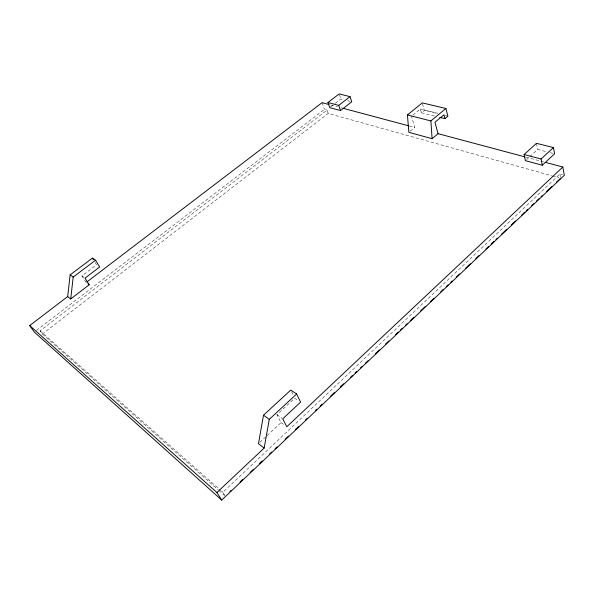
<?xml version="1.0" encoding="UTF-8"?>
<svg xmlns="http://www.w3.org/2000/svg" width="594" height="594" viewBox="0 0 594 594"><rect width="100%" height="100%" fill="white"/><g stroke="black" fill="none" stroke-linecap="round" stroke-linejoin="round"><path stroke-width="0.45" stroke-dasharray="2.97 2.23" d="M224.725 495.307L222.847 492.315L559.897 174.116L562.54 174.844M259.801 442.471L266.439 436.263M267.1 435.64L281.036 422.609L276.923 414.709L294.735 398.173L298.403 400.646M526.626 159.526L528.474 157.841M529.789 156.645L537.659 149.465L546.569 151.752M410.157 131.229L414.746 127.443L411.516 116.276M412.882 115.162L420.389 109.044L421.436 112.786L424.361 110.395L437.436 113.595M328.215 113.395L327.034 110.068L40.08 330.813L42.36 334.043L328.215 113.395L551.692 175.72M36.524 330.368L324.443 109.355L327.034 110.068M330.442 107.091L334.637 103.861M335.335 103.326L340.919 99.035L343.414 99.673M86.108 282.558L81.913 275.913L96.518 264.857L95.144 262.607M420.389 109.044L437.823 113.306M445.277 115.518L447.891 116.157M421.436 112.786L434.496 116.03M347.587 100.742L350.081 101.388M550.133 152.665L552.806 153.349M330.791 105.004L337.518 106.801M340.837 107.685L343.325 108.353M409.392 126.01L414.746 127.443M525.794 157.12L543.584 161.88M552.583 175.973L558.843 177.717M81.913 275.913L83.769 277.242M276.923 414.709L281.994 418.31M281.036 422.609L284.645 425.2M40.08 330.813L220.76 490.473M221.458 491.09L222.847 492.315M42.36 334.043L218.265 489.916M218.956 490.525L224.495 495.441M291.543 391.706L293.139 394.943M322.059 102.673L324.443 109.355M339.464 94.773L340.919 99.035M422.505 103.72L424.361 110.395M536.471 143.325L537.659 149.465M559.897 174.116L560.632 178.215"/><path stroke-width="0.89" d="M67.679 296.606L70.137 274.851L92.389 258.115L95.545 260.217L99.681 266.981L85.009 278.118L89.219 284.786L70.708 298.945L67.679 296.606L29.7 325.564L34.326 332.053L221.711 500.081L564.3 175.327L562.837 167.025L545.366 162.355M70.708 298.945L73.196 277.071L95.545 260.217M562.837 167.025L286.813 426.759L282.714 418.829L300.601 402.123L296.636 394.008L290.748 390.087L263.506 415.184L258.472 443.711L264.144 448.084L216.921 492.523L221.711 500.081M264.144 448.084L269.275 419.364L296.636 394.008M229.908 491.58L231.252 490.31M240.006 482.009L242.701 479.455M250.111 472.438L253.482 469.245M259.541 463.498L262.236 460.951M269.646 453.927L271.666 452.012M275.037 448.819L277.056 446.903M285.142 439.248L288.506 436.055M295.24 429.677L298.611 426.485M305.346 420.099L307.365 418.183M315.451 410.528L316.795 409.251M320.166 406.058L322.186 404.143M330.271 396.488L334.311 392.656M340.369 386.917L343.74 383.724M350.475 377.339L352.494 375.423M355.19 372.876L356.541 371.599M360.58 367.768L361.924 366.491M365.295 363.298L367.99 360.744M375.401 353.727L379.44 349.896M385.499 344.149L388.87 340.963M395.604 334.578L398.299 332.024M400.319 330.108L402.338 328.2M405.709 325.007L407.053 323.73M410.424 320.537L413.795 317.344M420.53 310.966L425.245 306.497M430.635 301.388L433.999 298.203M440.733 291.817L443.428 289.263M446.124 286.709L448.143 284.793M450.839 282.247L452.19 280.969M456.229 277.138L459.593 273.945M465.659 268.206L470.374 263.736M475.764 258.628L479.128 255.435M485.862 249.057L488.558 246.503M491.253 243.948L493.948 241.394M495.968 239.486L497.319 238.209M501.358 234.378L506.749 229.269M511.464 224.807L515.503 220.975M521.562 215.228L524.933 212.036M526.277 210.766L527.628 209.489M531.667 205.658L533.687 203.742M536.382 201.188L539.077 198.634M541.097 196.718L542.448 195.448M546.487 191.617L551.878 186.509M556.593 182.039L560.632 178.215M542.263 165.229L554.588 153.809L553.467 147.587L536.471 143.325L524.123 154.522L525.393 160.655L542.263 165.229L541.06 159.006L553.467 147.587M439.716 117.33L444.936 118.629L447.891 116.157L445.894 108.479L422.275 102.888L407.439 114.939L408.843 132.314L432.09 138.699L438.06 133.672L524.896 156.883M407.439 114.939L430.888 120.924L445.894 108.479M340.496 110.551L351.752 101.812L350.029 96.636L339.174 93.919L327.933 102.517L329.737 107.633L340.496 110.551L338.714 105.376L327.933 102.517M338.714 105.376L350.029 96.636M86.85 281.994L322.059 102.673L329.039 104.537M524.123 154.522L541.06 159.006M343.325 108.353L408.501 125.772M87.971 283.895L89.219 284.786M70.137 274.851L73.196 277.071M263.506 415.184L269.275 419.364M29.7 325.564L216.921 492.523M92.389 258.115L93.31 259.615M438.06 133.672L434.957 122.26L443.926 114.798L444.936 118.629M430.888 120.924L432.09 138.699"/></g></svg>
